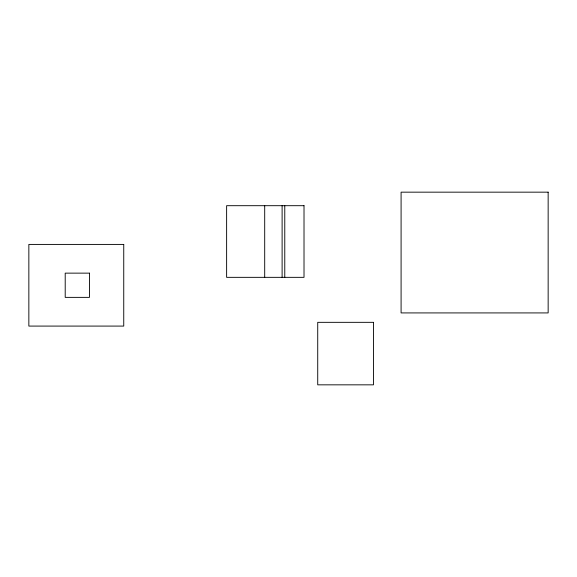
<?xml version="1.0" encoding="UTF-8"?>
<svg xmlns="http://www.w3.org/2000/svg" width="577" height="577" viewBox="0 0 577 577"><rect width="100%" height="100%" fill="white"/><g stroke="black" fill="none" stroke-linecap="round" stroke-linejoin="round"><path stroke-width="0.87" d="M284.771 205.693L284.771 277.342M282.11 205.693L282.11 277.342M264.699 205.693L264.699 277.342M548.15 192.163L401.087 192.163L401.087 312.922L548.15 312.922L548.15 192.163M304.014 205.693L226.624 205.693L226.624 277.342L304.014 277.342L304.014 205.693M123.745 244.417L28.85 244.417L28.85 326.084L123.745 326.084L123.745 244.417M89.442 273.137L65.208 273.137L65.208 297.371L89.442 297.371L89.442 273.137M373.463 322.334L317.725 322.334L317.725 384.837L373.463 384.837L373.463 322.334"/></g></svg>
